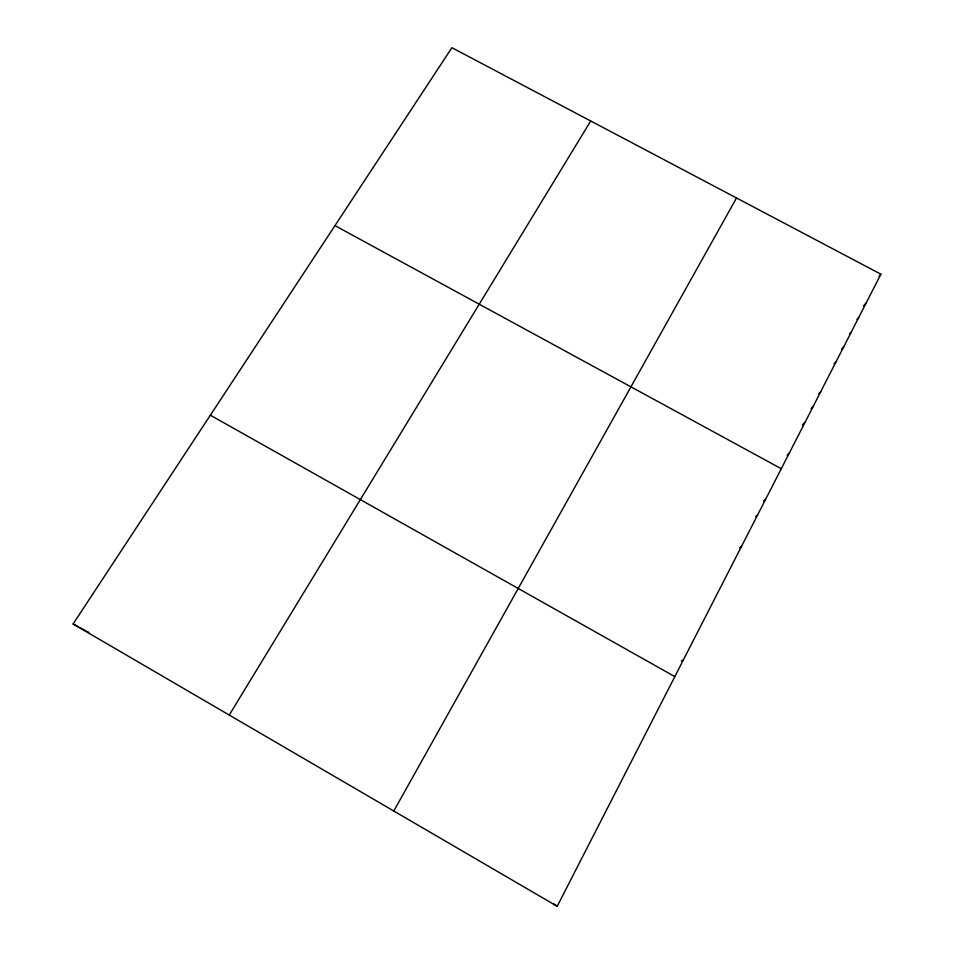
<?xml version="1.0" encoding="UTF-8"?>
<svg xmlns="http://www.w3.org/2000/svg" width="954" height="954" viewBox="0 0 954 954"><rect width="100%" height="100%" fill="white"/><g stroke="black" fill="none" stroke-linecap="round" stroke-linejoin="round"><path stroke-width="1.43" d="M557.196 906.3L880.9 274.203L451.91 47.7L73.1 623.999L557.196 906.3L553.415 903.665M393.799 811.019L736.536 197.979M229.246 715.059L590.717 120.991M879.063 276.302L880.9 274.203M863.501 305.948L866.184 302.931M856.978 319.411L858.743 317.467M849.501 333.995L851.254 332.087M841.702 348.985L843.706 346.827M834.118 363.772L836.098 361.673M818.806 393.668L820.726 391.7M811.067 408.777L812.951 406.869M802.338 424.924L805.128 422.157M787.133 455.13L789.292 453.09M763.522 501.208L765.561 499.407M755.616 516.639L757.619 514.921M739.624 547.846L741.556 546.308M681.359 661.003L683.386 659.894M73.1 623.999L78.395 626.826M79.576 627.47L81.949 628.734M83.105 629.354L85.431 630.606M86.575 631.214L88.841 632.43M334.961 225.609L781.278 468.724M210.345 415.193L674.812 676.613"/></g></svg>
